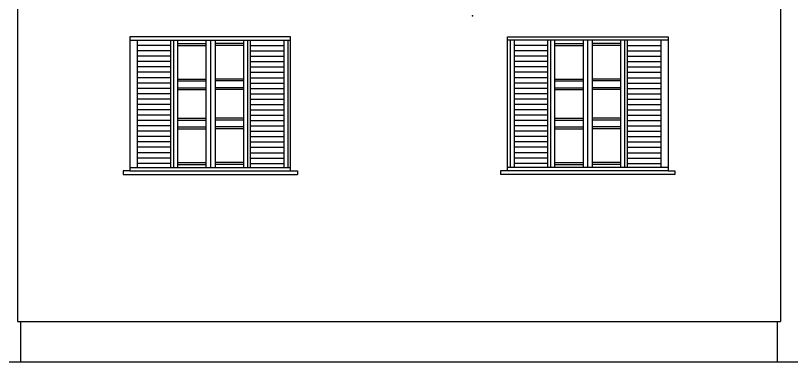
# Model space of a CAD drawing. Extents: x -6702 to 814, y 5971 to 8281.
# Drawn here: x -1734 to -1153, y 7669 to 7928 of the extents above; entities that cross this region are included whole.
import ezdxf

# ---------------------------------------------------------------- set-up
doc = ezdxf.new("R2010")
doc.units = 0
doc.header["$LTSCALE"] = 30
doc.header["$MEASUREMENT"] = 0
for name, color, linetype in [('AUXILIAR', 2, 'CONTINUOUS'), ('ESQ_VISTA', 1, 'CONTINUOUS'), ('PAREDE', 6, 'CONTINUOUS'), ('PAREDES', 3, 'CONTINUOUS'), ('PROJEÇÃO', 7, 'CONTINUOUS')]:
    doc.layers.add(name, color=color, linetype=linetype)

# ---------------------------------------------------------------- blocks, each defined once
blk = doc.blocks.new('A$C14AD65D4')
at = {"layer": 'ESQ_VISTA', "linetype": 'Continuous', "ltscale": 3.937008}
for p, q in [((5.07, 103.02, -20), (5.07, 2.81, -20)), ((125.33, 103.02, -20), (5.07, 103.02, -20)), ((5.26, 100.56, -20), (125.33, 100.56, -20)), ((10.52, 100.35, -20), (10.52, 5.26, -20)), ((35.58, 5.26, -20), (35.58, 100.56, -20)), ((37.63, 100.35, -20), (37.63, 5.26, -20)), ((40.63, 100.35, -20), (40.63, 5.26, -20)), ((62.01, 100.35, -20), (62.01, 5.26, -20)), ((62.01, 100.35, -20), (62.01, 5.26, -20)), ((65.4, 100.56, -20), (65.4, 5.26, -20)), ((68.78, 100.35, -20), (68.78, 5.26, -20)), ((90.16, 100.35, -20), (90.16, 5.26, -20)), ((93.16, 100.35, -20), (93.16, 5.26, -20)), ((95.21, 5.26, -20), (95.21, 100.56, -20)), ((120.27, 100.35, -20), (120.27, 5.26, -20)), ((123.27, 100.35, -20), (123.27, 5.26, -20)), ((125.33, 2.81, -20), (125.33, 103.02, -20)), ((35.58, 96.55, -20), (10.43, 96.55, -20)), ((40.68, 97.98, -20), (61.92, 97.98, -20)), ((40.68, 96.66, -20), (61.92, 96.66, -20)), ((90.11, 97.98, -20), (68.87, 97.98, -20)), ((90.11, 96.66, -20), (68.87, 96.66, -20)), ((95.21, 96.55, -20), (120.36, 96.55, -20)), ((35.58, 92.54, -20), (10.43, 92.54, -20)), ((35.58, 88.53, -20), (10.43, 88.53, -20)), ((95.21, 92.54, -20), (120.36, 92.54, -20)), ((95.21, 88.53, -20), (120.36, 88.53, -20)), ((35.58, 84.53, -20), (10.43, 84.53, -20)), ((95.21, 84.53, -20), (120.36, 84.53, -20)), ((35.58, 80.52, -20), (10.43, 80.52, -20)), ((35.58, 76.51, -20), (10.43, 76.51, -20)), ((95.21, 80.52, -20), (120.36, 80.52, -20)), ((95.21, 76.51, -20), (120.36, 76.51, -20)), ((35.58, 72.5, -20), (10.43, 72.5, -20)), ((40.68, 71.43, -20), (61.92, 71.43, -20)), ((40.68, 70.12, -20), (61.92, 70.12, -20)), ((90.11, 71.43, -20), (68.87, 71.43, -20)), ((90.11, 70.12, -20), (68.87, 70.12, -20)), ((95.21, 72.5, -20), (120.36, 72.5, -20)), ((35.58, 68.49, -20), (10.43, 68.49, -20)), ((35.58, 64.48, -20), (10.43, 64.48, -20)), ((40.68, 64.96, -20), (61.92, 64.96, -20)), ((90.11, 64.96, -20), (68.87, 64.96, -20)), ((95.21, 68.49, -20), (120.36, 68.49, -20)), ((95.21, 64.48, -20), (120.36, 64.48, -20)), ((35.58, 60.48, -20), (10.43, 60.48, -20)), ((40.68, 63.64, -20), (61.92, 63.64, -20)), ((90.11, 63.64, -20), (68.87, 63.64, -20)), ((95.21, 60.48, -20), (120.36, 60.48, -20)), ((35.58, 56.47, -20), (10.43, 56.47, -20)), ((35.58, 52.46, -20), (10.43, 52.46, -20)), ((95.21, 56.47, -20), (120.36, 56.47, -20)), ((95.21, 52.46, -20), (120.36, 52.46, -20)), ((35.58, 48.45, -20), (10.43, 48.45, -20)), ((95.21, 48.45, -20), (120.36, 48.45, -20)), ((35.58, 44.44, -20), (10.43, 44.44, -20)), ((40.68, 42.12, -20), (61.92, 42.12, -20)), ((40.68, 40.8, -20), (61.92, 40.8, -20)), ((90.11, 42.12, -20), (68.87, 42.12, -20)), ((90.11, 40.8, -20), (68.87, 40.8, -20)), ((95.21, 44.44, -20), (120.36, 44.44, -20)), ((35.58, 40.43, -20), (10.43, 40.43, -20)), ((35.58, 36.42, -20), (10.43, 36.42, -20)), ((40.68, 35.64, -20), (61.92, 35.64, -20)), ((90.11, 35.64, -20), (68.87, 35.64, -20)), ((95.21, 40.43, -20), (120.36, 40.43, -20)), ((95.21, 36.42, -20), (120.36, 36.42, -20)), ((35.58, 32.42, -20), (10.43, 32.42, -20)), ((35.58, 32.42, -20), (10.43, 32.42, -20)), ((40.68, 34.33, -20), (61.92, 34.33, -20)), ((90.11, 34.33, -20), (68.87, 34.33, -20)), ((95.21, 32.42, -20), (120.36, 32.42, -20)), ((95.21, 32.42, -20), (120.36, 32.42, -20)), ((35.58, 28.41, -20), (10.43, 28.41, -20)), ((35.58, 24.4, -20), (10.43, 24.4, -20)), ((95.21, 28.41, -20), (120.36, 28.41, -20)), ((95.21, 24.4, -20), (120.36, 24.4, -20)), ((35.58, 20.39, -20), (10.43, 20.39, -20)), ((95.21, 20.39, -20), (120.36, 20.39, -20)), ((35.58, 16.38, -20), (10.43, 16.38, -20)), ((35.58, 12.37, -20), (10.43, 12.37, -20)), ((95.21, 16.38, -20), (120.36, 16.38, -20)), ((95.21, 12.37, -20), (120.36, 12.37, -20)), ((35.58, 8.37, -20), (10.43, 8.37, -20)), ((40.68, 8.94, -20), (61.92, 8.94, -20)), ((40.68, 7.63, -20), (61.92, 7.63, -20)), ((90.11, 8.94, -20), (68.87, 8.94, -20)), ((90.11, 7.63, -20), (68.87, 7.63, -20)), ((95.21, 8.37, -20), (120.36, 8.37, -20)), ((0, 2.81, -20), (0, 0, -20)), ((0, 2.81, -20), (0, 0, -20)), ((5.07, 2.81, -20), (0, 2.81, -20)), ((5.07, 2.81, -20), (125.33, 2.81, -20)), ((5.26, 5.26, -20), (125.33, 5.26, -20)), ((125.33, 2.81, -20), (130.4, 2.81, -20)), ((130.4, 2.81, -20), (130.4, 0, -20)), ((0, 0, -20), (130.4, 0, -20))]:
    blk.add_line(p, q, dxfattribs=at)

msp = doc.modelspace()

# ---------------------------------------------------------------- linework, layer by layer
at = {"layer": 'AUXILIAR', "color": 211, "linetype": 'Continuous', "ltscale": 3.937008}
msp.add_line((-1799.951, 7669.419), (-1096.413, 7669.419), dxfattribs=at)
at = {"layer": 'PAREDE', "color": 2, "linetype": 'Continuous', "ltscale": 3.937008}
for p, q in [((-1732.635, 8111.301), (-1732.635, 7699.419)), ((-1161.636, 7943.517), (-1161.636, 7699.419)), ((-1732.635, 7699.419), (-1161.636, 7699.419)), ((-1732.635, 7699.419), (-1201.741, 7699.419)), ((-1730.305, 7699.574), (-1730.305, 7668.82)), ((-1730.305, 7699.574), (-1730.305, 7668.82)), ((-1164.163, 7699.419), (-1164.163, 7669.419))]:
    msp.add_line(p, q, dxfattribs=at)
msp.add_point((-1392.184, 7928.177), dxfattribs=at)
msp.add_point((-1392.184, 7928.177), dxfattribs=at)
msp.add_point((-1392.184, 7928.177), dxfattribs=at)
msp.add_point((-1392.184, 7928.177), dxfattribs=at)
msp.add_point((-1392.184, 7928.177), dxfattribs=at)
msp.add_point((-1392.184, 7928.177), dxfattribs=at)
msp.add_point((-1392.184, 7928.177), dxfattribs=at)
msp.add_point((-1392.184, 7928.177), dxfattribs=at)
msp.add_point((-1392.184, 7928.177), dxfattribs=at)
at = {"layer": 'PAREDES', "color": 211, "linetype": 'Continuous', "ltscale": 3.937008}
msp.add_line((-1799.951, 7669.419), (-1096.413, 7669.419), dxfattribs=at)
at = {"layer": 'PROJEÇÃO'}
for p, q in [((-1718.635, 7699.419), (-1447.136, 7699.419)), ((-1447.136, 7699.419), (-1175.636, 7699.419))]:
    msp.add_line(p, q, dxfattribs=at)

# ---------------------------------------------------------------- block references
at = {"layer": 'ESQ_VISTA'}
msp.add_blockref('A$C14AD65D4', (-1653.585, 7809.419, 20), dxfattribs=at)
at = {"layer": 'ESQ_VISTA', "xscale": -1}
msp.add_blockref('A$C14AD65D4', (-1240.686, 7809.419, 20), dxfattribs=at)

doc.saveas('drawing.dxf')
